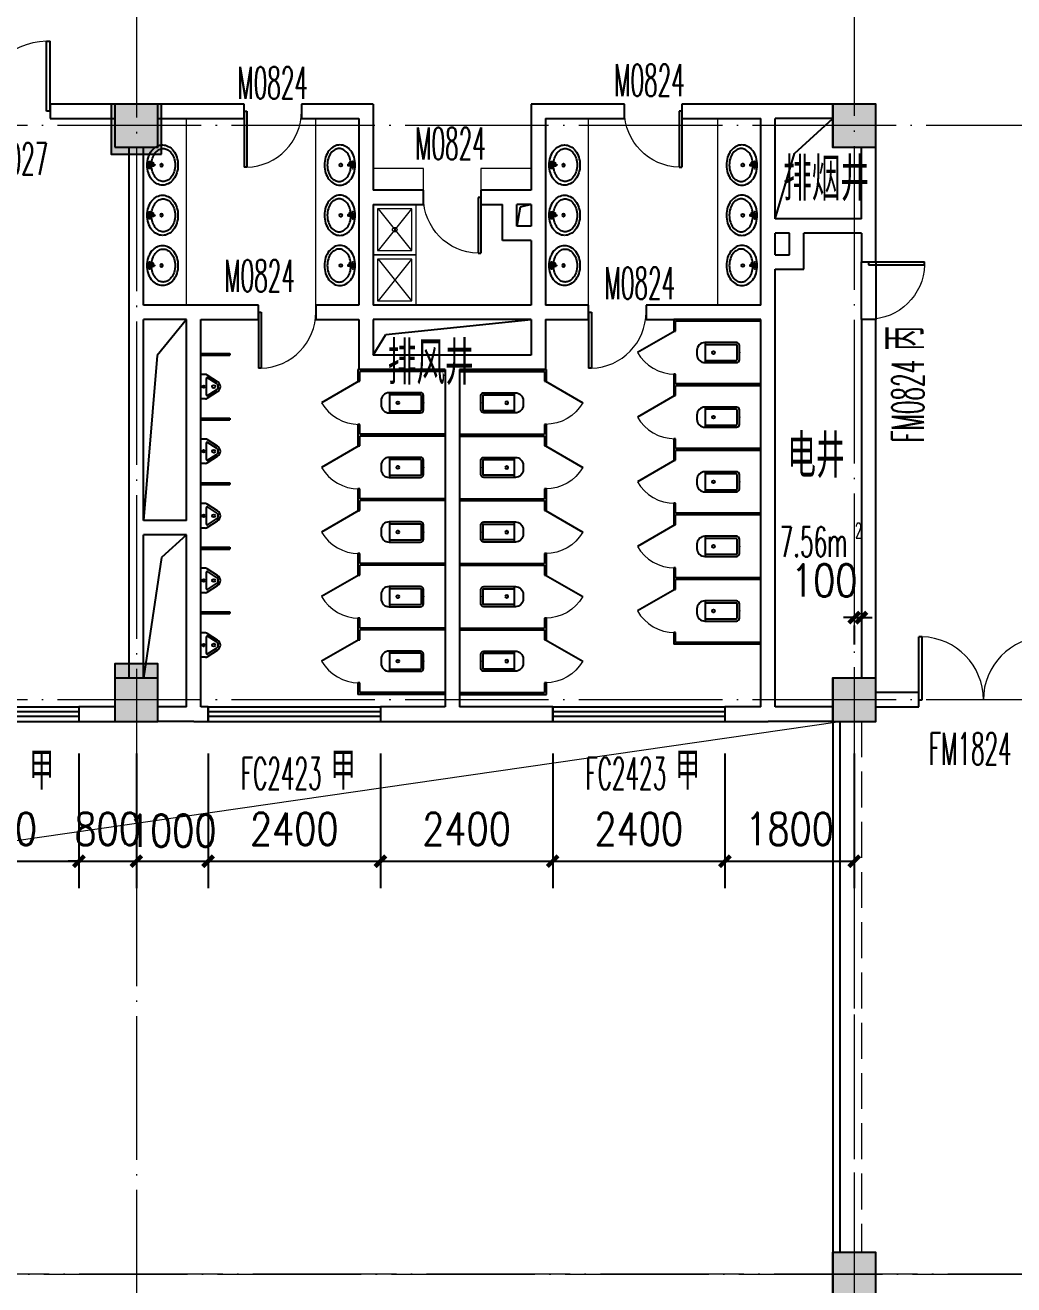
# Model space of a CAD drawing. Extents: x 1417642 to 3570900, y 124798 to 1191112.
# Drawn here: x 1563462 to 1577234, y 335067 to 352615 of the extents above; entities that cross this region are included whole.
import ezdxf

# ---------------------------------------------------------------- set-up
doc = ezdxf.new("R2010")
doc.units = 0
doc.header["$LTSCALE"] = 1000
doc.header["$MEASUREMENT"] = 0
doc.linetypes.add('DASH', pattern=[0.35, 0.25, -0.1])
doc.linetypes.add('DOTE', pattern=[2.42, 2, -0.2, 0.02, -0.2])
doc.layers.get('0').update_dxf_attribs({"linetype": 'CONTINUOUS'})
doc.layers.get('Defpoints').update_dxf_attribs({"linetype": 'CONTINUOUS'})
for name, color, linetype in [('colu', 2, 'CONTINUOUS'), ('COLUMN', 9, 'CONTINUOUS'), ('DOTE', 1, 'DOTE'), ('LATRINE', 6, 'CONTINUOUS'), ('LVTRY', 6, 'CONTINUOUS'), ('PUB_DIM', 3, 'CONTINUOUS'), ('PUB_HATCH', 8, 'CONTINUOUS'), ('PUB_TEXT', 40, 'CONTINUOUS'), ('SPACE', 7, 'CONTINUOUS'), ('STAIR', 2, 'CONTINUOUS'), ('tiaozheng', 20, 'CONTINUOUS'), ('WALL', 4, 'CONTINUOUS'), ('WINDOW', 2, 'CONTINUOUS'), ('WINDOW_TEXT', 7, 'CONTINUOUS'), ('柱填充', 8, 'CONTINUOUS')]:
    doc.layers.add(name, color=color, linetype=linetype)
doc.styles.add('_TCH_SPACE', font='ROMANS', dxfattribs={"width": 0.7, "height": 5, "bigfont": 'Z'})
doc.styles.add('_TCH_WINDOW', font='ROMANS.shx', dxfattribs={"width": 0.7, "height": 400, "bigfont": 'Z.shx'})
doc.styles.add('DIM_FONT', font='SIMPLEX.shx', dxfattribs={"width": 0.8})
doc.styles.add('Z', font='ROMANS', dxfattribs={"width": 0.7, "bigfont": 'Z'})
doc.dimstyles.new('DIMN150', dxfattribs={"dimscale": 1.5, "dimtxt": 300, "dimasz": 100, "dimexe": 250, "dimexo": 300, "dimgap": 150, "dimtad": 1, "dimdec": 0, "dimzin": 0, "dimdsep": 46, "dimtxsty": 'DIM_FONT', "dimblk": 'ARCHTICK', "dimcen": 0.09, "dimdle": 1.5, "dimclrt": 7, "dimazin": 2, "dimtfac": 1, "dimtdec": 0, "dimtix": 1, "dimtmove": 2, "dimatfit": 3, "dimldrblk": 'ARCHTICK', "dimfxl": 1, "dimtolj": 1, "dimtzin": 0, "dimarcsym": 0})

# ---------------------------------------------------------------- blocks, each defined once
blk = doc.blocks.new('i89')
at = {"layer": '柱填充'}
h = blk.add_hatch(color=256, dxfattribs=at)
h.paths.add_polyline_path([(1555333, 501498), (1555333, 502098), (1554733, 502098), (1554733, 501498)])
h.paths.add_polyline_path([(1525733, 501498), (1525733, 502098), (1525133, 502098), (1525133, 501498)])
h.paths.add_polyline_path([(1517733, 501498), (1517733, 502098), (1517133, 502098), (1517133, 501498)])
h.paths.add_polyline_path([(1509733, 501498), (1509733, 502098), (1509133, 502098), (1509133, 501498)])
h.paths.add_polyline_path([(1501733, 501498), (1501733, 502098), (1501133, 502098), (1501133, 501498)])
h.paths.add_polyline_path([(1498133, 501498), (1498133, 502098), (1497533, 502098), (1497533, 501498)])
h.paths.add_polyline_path([(1498133, 529448), (1498133, 530148), (1497433, 530148), (1497433, 529448)])
h.paths.add_polyline_path([(1498133, 537448), (1498133, 538148), (1497433, 538148), (1497433, 537448)])
h.paths.add_polyline_path([(1541783, 545398), (1541783, 546098), (1541083, 546098), (1541083, 545398)])
h.paths.add_polyline_path([(1565333, 559098), (1565333, 559698), (1564733, 559698), (1564733, 559098)])
h.paths.add_polyline_path([(1565383, 549098), (1565383, 549798), (1564683, 549798), (1564683, 549098)])
h.paths.add_polyline_path([(1565333, 545498), (1565333, 546098), (1564733, 546098), (1564733, 545498)])
h.paths.add_polyline_path([(1565383, 538098), (1564683, 538098), (1564683, 537498), (1565383, 537498)])
h.paths.add_polyline_path([(1565333, 529498), (1565333, 530098), (1564733, 530098), (1564733, 529498)])
h.paths.add_polyline_path([(1565333, 519498), (1565333, 520098), (1564733, 520098), (1564733, 519498)])
h.paths.add_polyline_path([(1565333, 511498), (1565333, 512098), (1564733, 512098), (1564733, 511498)])
h.paths.add_polyline_path([(1565333, 501498), (1565333, 502098), (1564733, 502098), (1564733, 501498)])
h.paths.add_polyline_path([(1555333, 559098), (1555333, 559698), (1554733, 559698), (1554733, 559098)])
h.paths.add_polyline_path([(1555333, 549098), (1555333, 549698), (1554733, 549698), (1554733, 549098)])
h.paths.add_polyline_path([(1555333, 545498), (1555333, 546098), (1554733, 546098), (1554733, 545498)])
h.paths.add_polyline_path([(1555333, 537498), (1555333, 538098), (1554733, 538098), (1554733, 537498)])
h.paths.add_polyline_path([(1555433, 529448), (1555433, 530148), (1554733, 530148), (1554733, 529448)])
h.paths.add_polyline_path([(1555433, 519448), (1555433, 520148), (1554733, 520148), (1554733, 519448)])
h.paths.add_polyline_path([(1555433, 511498), (1555433, 512198), (1554733, 512198), (1554733, 511498)])
h.paths.add_polyline_path([(1551733, 557298), (1551733, 557898), (1551133, 557898), (1551133, 557298)])
h.paths.add_polyline_path([(1551783, 549098), (1551783, 549798), (1551083, 549798), (1551083, 549098)])
h.paths.add_polyline_path([(1551733, 545498), (1551733, 546098), (1551133, 546098), (1551133, 545498)])
h.paths.add_polyline_path([(1551733, 537498), (1551733, 538098), (1551133, 538098), (1551133, 537498)])
h.paths.add_polyline_path([(1551733, 529498), (1551733, 530098), (1551133, 530098), (1551133, 529498)])
h.paths.add_polyline_path([(1551733, 519498), (1551733, 520098), (1551133, 520098), (1551133, 519498)])
h.paths.add_polyline_path([(1551783, 511498), (1551783, 512198), (1551083, 512198), (1551083, 511498)])
h.paths.add_polyline_path([(1551733, 501498), (1551733, 502098), (1551133, 502098), (1551133, 501498)])
h.paths.add_polyline_path([(1541733, 559098), (1541733, 559698), (1541133, 559698), (1541133, 559098)])
h.paths.add_polyline_path([(1541733, 557298), (1541733, 557898), (1541133, 557898), (1541133, 557298)])
h.paths.add_polyline_path([(1541783, 549098), (1541783, 549798), (1541083, 549798), (1541083, 549098)])
h.paths.add_polyline_path([(1541733, 537498), (1541733, 538298), (1541133, 538298), (1541133, 537498)])
h.paths.add_polyline_path([(1541733, 519298), (1541733, 520098), (1541133, 520098), (1541133, 519298)])
h.paths.add_polyline_path([(1541833, 511498), (1541833, 512298), (1541033, 512298), (1541033, 511498)])
h.paths.add_polyline_path([(1541733, 501498), (1541733, 502098), (1541133, 502098), (1541133, 501498)])
h.paths.add_polyline_path([(1533733, 559098), (1533733, 559698), (1533133, 559698), (1533133, 559098)])
h.paths.add_polyline_path([(1533783, 549098), (1533783, 549798), (1533083, 549798), (1533083, 549098)])
h.paths.add_polyline_path([(1533733, 545498), (1533733, 546098), (1533133, 546098), (1533133, 545498)])
h.paths.add_polyline_path([(1533733, 537498), (1533733, 538298), (1533133, 538298), (1533133, 537498)])
h.paths.add_polyline_path([(1533733, 519298), (1533733, 520098), (1533133, 520098), (1533133, 519298)])
h.paths.add_polyline_path([(1533833, 511498), (1533833, 512298), (1533033, 512298), (1533033, 511498)])
h.paths.add_polyline_path([(1533733, 501498), (1533733, 502098), (1533133, 502098), (1533133, 501498)])
h.paths.add_polyline_path([(1525733, 559098), (1525733, 559698), (1525133, 559698), (1525133, 559098)])
h.paths.add_polyline_path([(1525783, 549098), (1525783, 549798), (1525083, 549798), (1525083, 549098)])
h.paths.add_polyline_path([(1525733, 545498), (1525733, 546098), (1525133, 546098), (1525133, 545498)])
h.paths.add_polyline_path([(1525733, 537498), (1525733, 538298), (1525133, 538298), (1525133, 537498)])
h.paths.add_polyline_path([(1525733, 519298), (1525733, 520098), (1525133, 520098), (1525133, 519298)])
h.paths.add_polyline_path([(1525833, 511498), (1525833, 512298), (1525033, 512298), (1525033, 511498)])
h.paths.add_polyline_path([(1517733, 559098), (1517733, 559698), (1517133, 559698), (1517133, 559098)])
h.paths.add_polyline_path([(1517783, 549098), (1517783, 549798), (1517083, 549798), (1517083, 549098)])
h.paths.add_polyline_path([(1517733, 545498), (1517733, 546098), (1517133, 546098), (1517133, 545498)])
h.paths.add_polyline_path([(1517733, 537498), (1517733, 538298), (1517133, 538298), (1517133, 537498)])
h.paths.add_polyline_path([(1517733, 519298), (1517733, 520098), (1517133, 520098), (1517133, 519298)])
h.paths.add_polyline_path([(1517833, 511498), (1517833, 512298), (1517033, 512298), (1517033, 511498)])
h.paths.add_polyline_path([(1509733, 559098), (1509733, 559698), (1509133, 559698), (1509133, 559098)])
h.paths.add_polyline_path([(1509783, 549098), (1509783, 549798), (1509083, 549798), (1509083, 549098)])
h.paths.add_polyline_path([(1509733, 545498), (1509733, 546098), (1509133, 546098), (1509133, 545498)])
h.paths.add_polyline_path([(1509733, 537498), (1509733, 538298), (1509133, 538298), (1509133, 537498)])
h.paths.add_polyline_path([(1509733, 519298), (1509733, 520098), (1509133, 520098), (1509133, 519298)])
h.paths.add_polyline_path([(1509833, 511498), (1509833, 512298), (1509033, 512298), (1509033, 511498)])
h.paths.add_polyline_path([(1509733, 480798), (1509733, 481398), (1509133, 481398), (1509133, 480798)])
h.paths.add_polyline_path([(1501733, 559098), (1501733, 559698), (1501133, 559698), (1501133, 559098)])
h.paths.add_polyline_path([(1501733, 549098), (1501733, 549698), (1501133, 549698), (1501133, 549098)])
h.paths.add_polyline_path([(1501733, 545498), (1501733, 546098), (1501133, 546098), (1501133, 545498)])
h.paths.add_polyline_path([(1501733, 537498), (1501733, 538098), (1501133, 538098), (1501133, 537498)])
h.paths.add_polyline_path([(1501733, 529498), (1501733, 530098), (1501133, 530098), (1501133, 529498)])
h.paths.add_polyline_path([(1501733, 519498), (1501733, 520098), (1501133, 520098), (1501133, 519498)])
h.paths.add_polyline_path([(1501833, 511498), (1501833, 512198), (1501133, 512198), (1501133, 511498)])
h.paths.add_polyline_path([(1501733, 480798), (1501733, 481398), (1501133, 481398), (1501133, 480798)])
h.paths.add_polyline_path([(1498133, 559098), (1498133, 559698), (1497533, 559698), (1497533, 559098)])
h.paths.add_polyline_path([(1498183, 549098), (1498183, 549798), (1497483, 549798), (1497483, 549098)])
h.paths.add_polyline_path([(1498133, 545498), (1498133, 546098), (1497533, 546098), (1497533, 545498)])
h.paths.add_polyline_path([(1498133, 519448), (1498133, 520148), (1497433, 520148), (1497433, 519448)])
h.paths.add_polyline_path([(1498133, 511448), (1498133, 512148), (1497433, 512148), (1497433, 511448)])
h.paths.add_polyline_path([(1498133, 480798), (1498133, 481398), (1497533, 481398), (1497533, 480798)])
h.paths.add_polyline_path([(1488133, 559098), (1488133, 559698), (1487533, 559698), (1487533, 559098)])
h.paths.add_polyline_path([(1488233, 549098), (1488233, 549798), (1487533, 549798), (1487533, 549098)])
h.paths.add_polyline_path([(1488133, 545498), (1488133, 546098), (1487533, 546098), (1487533, 545498)])
h.paths.add_polyline_path([(1488133, 537498), (1488133, 538098), (1487533, 538098), (1487533, 537498)])
h.paths.add_polyline_path([(1488133, 529498), (1488133, 530098), (1487533, 530098), (1487533, 529498)])
h.paths.add_polyline_path([(1488133, 519498), (1488133, 520098), (1487533, 520098), (1487533, 519498)])
h.paths.add_polyline_path([(1488133, 511498), (1488133, 512098), (1487533, 512098), (1487533, 511498)])
h.paths.add_polyline_path([(1488133, 501498), (1488133, 502098), (1487533, 502098), (1487533, 501498)])
h.paths.add_polyline_path([(1488133, 480798), (1488133, 481398), (1487533, 481398), (1487533, 480798)])
h.paths.add_polyline_path([(1498133, 484398), (1498133, 485198), (1497433, 485198), (1497433, 484398)])
h.paths.add_polyline_path([(1498134, 496298), (1498134, 497098), (1497433, 497098), (1497433, 496298)])
h.paths.add_polyline_path([(1487533, 497098), (1487533, 496298), (1488233, 496298), (1488233, 497098)])
h.paths.add_polyline_path([(1487533, 485198), (1487533, 484398), (1488233, 484398), (1488233, 485198)])
h.paths.add_polyline_path([(1509733, 496298), (1509733, 497098), (1509033, 497098), (1509033, 496298)])
h.paths.add_polyline_path([(1509733, 484398), (1509733, 485198), (1509033, 485198), (1509033, 484398)])
at = {"layer": 'colu'}
for points in [[(1541783, 545398), (1541783, 546098), (1541083, 546098), (1541083, 545398)], [(1551733, 545498), (1551733, 546098), (1551133, 546098), (1551133, 545498)], [(1541733, 537498), (1541733, 538298), (1541133, 538298), (1541133, 537498)], [(1551733, 537498), (1551733, 538098), (1551133, 538098), (1551133, 537498)], [(1551733, 529498), (1551733, 530098), (1551133, 530098), (1551133, 529498)]]:
    blk.add_lwpolyline(points, close=True, dxfattribs=at)
blk = doc.blocks.new('_ArchTick')
at = {"color": 0, "linetype": 'ByBlock', "const_width": 0.4}
blk.add_lwpolyline([(-0.5, -0.5), (0.5, 0.5)], dxfattribs=at)
blk = doc.blocks.new('*D936')
at = {"layer": 'Defpoints', "color": 0}
for p in [(1575010, 344701), (1575110, 344701), (1575110, 344362)]:
    blk.add_point(p, dxfattribs=at)
at = {"layer": 'PUB_DIM', "color": 0, "lineweight": -2}
for p, q in [((1575010, 344362), (1574860, 344362)), ((1575010, 344362), (1575110, 344362)), ((1575110, 344362), (1575260, 344362)), ((1575010, 344251), (1575010, 343987)), ((1575110, 344251), (1575110, 343987))]:
    blk.add_line(p, q, dxfattribs=at)
at = {"layer": 'PUB_DIM', "color": 0, "lineweight": -2, "xscale": 150, "yscale": 150, "zscale": 150}
blk.add_blockref('_ArchTick', (1575010, 344362), dxfattribs=at)
at = {"layer": 'PUB_DIM', "color": 0, "lineweight": -2, "xscale": 150, "yscale": 150, "zscale": 150, "rotation": 180}
blk.add_blockref('_ArchTick', (1575110, 344362), dxfattribs=at)
at = {"layer": 'PUB_DIM', "color": 7, "insert": (1574593, 344880), "char_height": 450, "attachment_point": 5, "style": 'DIM_FONT'}
blk.add_mtext('\\A1;100', dxfattribs=at)
blk = doc.blocks.new('*D1542')
at = {"layer": 'Defpoints', "color": 0}
for p in [(1561810, 342917), (1564210, 342917), (1564210, 340968)]:
    blk.add_point(p, dxfattribs=at)
at = {"layer": 'PUB_DIM', "color": 0, "lineweight": -2}
for p, q in [((1561810, 342467), (1561810, 340593)), ((1564210, 342467), (1564210, 340593)), ((1561808, 340968), (1564213, 340968))]:
    blk.add_line(p, q, dxfattribs=at)
at = {"layer": 'PUB_DIM', "color": 0, "lineweight": -2, "xscale": 150, "yscale": 150, "zscale": 150, "rotation": 180}
blk.add_blockref('_ArchTick', (1561810, 340968), dxfattribs=at)
at = {"layer": 'PUB_DIM', "color": 0, "lineweight": -2, "xscale": 150, "yscale": 150, "zscale": 150}
blk.add_blockref('_ArchTick', (1564210, 340968), dxfattribs=at)
at = {"layer": 'PUB_DIM', "color": 7, "insert": (1563010, 341418), "char_height": 450, "attachment_point": 5, "style": 'DIM_FONT'}
blk.add_mtext('\\A1;2400', dxfattribs=at)
blk = doc.blocks.new('*D1543')
at = {"layer": 'Defpoints', "color": 0}
for p in [(1564210, 342917), (1565010, 342917), (1565010, 340968)]:
    blk.add_point(p, dxfattribs=at)
at = {"layer": 'PUB_DIM', "color": 0, "lineweight": -2}
for p, q in [((1564210, 342467), (1564210, 340593)), ((1565010, 342467), (1565010, 340593)), ((1564210, 340968), (1564060, 340968)), ((1564210, 340968), (1565010, 340968)), ((1565010, 340968), (1565160, 340968))]:
    blk.add_line(p, q, dxfattribs=at)
at = {"layer": 'PUB_DIM', "color": 0, "lineweight": -2, "xscale": 150, "yscale": 150, "zscale": 150}
blk.add_blockref('_ArchTick', (1564210, 340968), dxfattribs=at)
at = {"layer": 'PUB_DIM', "color": 0, "lineweight": -2, "xscale": 150, "yscale": 150, "zscale": 150, "rotation": 180}
blk.add_blockref('_ArchTick', (1565010, 340968), dxfattribs=at)
at = {"layer": 'PUB_DIM', "color": 7, "insert": (1564610, 341418), "char_height": 450, "attachment_point": 5, "style": 'DIM_FONT'}
blk.add_mtext('\\A1;800', dxfattribs=at)
blk = doc.blocks.new('*D1544')
at = {"layer": 'Defpoints', "color": 0}
for p in [(1565010, 342917), (1566010, 342917), (1566010, 340968)]:
    blk.add_point(p, dxfattribs=at)
at = {"layer": 'PUB_DIM', "color": 0, "lineweight": -2}
for p, q in [((1565010, 342467), (1565010, 340593)), ((1566010, 342467), (1566010, 340593)), ((1565008, 340968), (1566013, 340968))]:
    blk.add_line(p, q, dxfattribs=at)
at = {"layer": 'PUB_DIM', "color": 0, "lineweight": -2, "xscale": 150, "yscale": 150, "zscale": 150, "rotation": 180}
blk.add_blockref('_ArchTick', (1565010, 340968), dxfattribs=at)
at = {"layer": 'PUB_DIM', "color": 0, "lineweight": -2, "xscale": 150, "yscale": 150, "zscale": 150}
blk.add_blockref('_ArchTick', (1566010, 340968), dxfattribs=at)
at = {"layer": 'PUB_DIM', "color": 7, "insert": (1565510, 341394), "char_height": 450, "attachment_point": 5, "style": 'DIM_FONT'}
blk.add_mtext('\\A1;1000', dxfattribs=at)
blk = doc.blocks.new('*D1545')
at = {"layer": 'Defpoints', "color": 0}
for p in [(1566010, 342917), (1568410, 342917), (1568410, 340968)]:
    blk.add_point(p, dxfattribs=at)
at = {"layer": 'PUB_DIM', "color": 0, "lineweight": -2}
for p, q in [((1566010, 342467), (1566010, 340593)), ((1568410, 342467), (1568410, 340593)), ((1566008, 340968), (1568413, 340968))]:
    blk.add_line(p, q, dxfattribs=at)
at = {"layer": 'PUB_DIM', "color": 0, "lineweight": -2, "xscale": 150, "yscale": 150, "zscale": 150, "rotation": 180}
blk.add_blockref('_ArchTick', (1566010, 340968), dxfattribs=at)
at = {"layer": 'PUB_DIM', "color": 0, "lineweight": -2, "xscale": 150, "yscale": 150, "zscale": 150}
blk.add_blockref('_ArchTick', (1568410, 340968), dxfattribs=at)
at = {"layer": 'PUB_DIM', "color": 7, "insert": (1567210, 341418), "char_height": 450, "attachment_point": 5, "style": 'DIM_FONT'}
blk.add_mtext('\\A1;2400', dxfattribs=at)
blk = doc.blocks.new('*D1546')
at = {"layer": 'Defpoints', "color": 0}
for p in [(1568410, 342917), (1570810, 342917), (1570810, 340968)]:
    blk.add_point(p, dxfattribs=at)
at = {"layer": 'PUB_DIM', "color": 0, "lineweight": -2}
for p, q in [((1568410, 342467), (1568410, 340593)), ((1570810, 342467), (1570810, 340593)), ((1568408, 340968), (1570813, 340968))]:
    blk.add_line(p, q, dxfattribs=at)
at = {"layer": 'PUB_DIM', "color": 0, "lineweight": -2, "xscale": 150, "yscale": 150, "zscale": 150, "rotation": 180}
blk.add_blockref('_ArchTick', (1568410, 340968), dxfattribs=at)
at = {"layer": 'PUB_DIM', "color": 0, "lineweight": -2, "xscale": 150, "yscale": 150, "zscale": 150}
blk.add_blockref('_ArchTick', (1570810, 340968), dxfattribs=at)
at = {"layer": 'PUB_DIM', "color": 7, "insert": (1569610, 341418), "char_height": 450, "attachment_point": 5, "style": 'DIM_FONT'}
blk.add_mtext('\\A1;2400', dxfattribs=at)
blk = doc.blocks.new('*D1547')
at = {"layer": 'Defpoints', "color": 0}
for p in [(1570810, 342917), (1573210, 342917), (1573210, 340968)]:
    blk.add_point(p, dxfattribs=at)
at = {"layer": 'PUB_DIM', "color": 0, "lineweight": -2}
for p, q in [((1570810, 342467), (1570810, 340593)), ((1573210, 342467), (1573210, 340593)), ((1570808, 340968), (1573213, 340968))]:
    blk.add_line(p, q, dxfattribs=at)
at = {"layer": 'PUB_DIM', "color": 0, "lineweight": -2, "xscale": 150, "yscale": 150, "zscale": 150, "rotation": 180}
blk.add_blockref('_ArchTick', (1570810, 340968), dxfattribs=at)
at = {"layer": 'PUB_DIM', "color": 0, "lineweight": -2, "xscale": 150, "yscale": 150, "zscale": 150}
blk.add_blockref('_ArchTick', (1573210, 340968), dxfattribs=at)
at = {"layer": 'PUB_DIM', "color": 7, "insert": (1572010, 341418), "char_height": 450, "attachment_point": 5, "style": 'DIM_FONT'}
blk.add_mtext('\\A1;2400', dxfattribs=at)
blk = doc.blocks.new('*D1548')
at = {"layer": 'Defpoints', "color": 0}
for p in [(1573210, 342917), (1575010, 342917), (1575010, 340968)]:
    blk.add_point(p, dxfattribs=at)
at = {"layer": 'PUB_DIM', "color": 0, "lineweight": -2}
for p, q in [((1573210, 342467), (1573210, 340593)), ((1575010, 342467), (1575010, 340593)), ((1573208, 340968), (1575013, 340968))]:
    blk.add_line(p, q, dxfattribs=at)
at = {"layer": 'PUB_DIM', "color": 0, "lineweight": -2, "xscale": 150, "yscale": 150, "zscale": 150, "rotation": 180}
blk.add_blockref('_ArchTick', (1573210, 340968), dxfattribs=at)
at = {"layer": 'PUB_DIM', "color": 0, "lineweight": -2, "xscale": 150, "yscale": 150, "zscale": 150}
blk.add_blockref('_ArchTick', (1575010, 340968), dxfattribs=at)
at = {"layer": 'PUB_DIM', "color": 7, "insert": (1574110, 341418), "char_height": 450, "attachment_point": 5, "style": 'DIM_FONT'}
blk.add_mtext('\\A1;1800', dxfattribs=at)
blk = doc.blocks.new('_FZH')
blk.add_lwpolyline([(-0.5, -0.5), (0.5, -0.5), (0.5, 0.5), (-0.5, 0.5)], close=True)
at = {"layer": 'PUB_HATCH'}
blk.add_solid([(-0.5, -0.5), (0.5, -0.5), (-0.5, 0.5), (0.5, 0.5)], dxfattribs=at)
blk = doc.blocks.new('$TCHSYS$WIN2D')
for p, q in [((-0.5, 0.5), (0.5, 0.5)), ((-0.5, 0.5), (-0.5, -0.5)), ((0.5, 0.5), (0.5, -0.5)), ((0.5, 0.1667), (-0.5, 0.1667)), ((0.5, -0.1667), (-0.5, -0.1667)), ((-0.5, -0.5), (0.5, -0.5))]:
    blk.add_line(p, q)
blk = doc.blocks.new('$DorLib2D$00000001')
for p, q in [((0.45, 0.975), (0.5, 0.975)), ((0.45, 0), (0.45, 0.975)), ((0.5, 0), (0.5, 0.975)), ((0.5, 0), (0.45, 0))]:
    blk.add_line(p, q)
at = {"lineweight": 13}
blk.add_arc((0.475, 0), 0.975, 91.4693, 180, dxfattribs=at)
blk = doc.blocks.new('$DorLib2D$00000002')
for p, q in [((-0.5, 0), (-0.5, 0.4875)), ((-0.475, 0.4875), (-0.5, 0.4875)), ((-0.475, 0), (-0.475, 0.4875)), ((0.475, 0), (0.475, 0.4875)), ((0.475, 0.4875), (0.5, 0.4875)), ((0.5, 0), (0.5, 0.4875)), ((-0.5, 0), (-0.475, 0)), ((0.5, 0), (0.475, 0))]:
    blk.add_line(p, q)
at = {"lineweight": 13}
for centre, start, end in [((-0.4875, 0), 0, 88.53072), ((0.4875, 0), 91.46928, 180)]:
    blk.add_arc(centre, 0.4875, start, end, dxfattribs=at)
blk = doc.blocks.new('$lvtry$00000193')
for p, q in [((-17, -43, 0), (-17, -33, 0)), ((17, -43, 0), (17, -33, 0))]:
    blk.add_line(p, q)
at = {"elevation": 0}
blk.add_lwpolyline([(280, -215, 0.12431), (260, -136, 0.105707), (198, -63, 0.086941), (110, -17, 0.077137), (0, 0, 0.077137), (-110, -17, 0.086941), (-198, -63, 0.105707), (-260, -136, 0.12431), (-280, -215, 0.12431), (-260, -294, 0.105707), (-198, -367, 0.086941), (-110, -413, 0.077137), (0, -430, 0.077137), (110, -413, 0.086941), (198, -367, 0.105707), (260, -294, 0.12431)], format="xyb", close=True, dxfattribs=at)
blk.add_lwpolyline([(-25, -61, 0.056876), (-95, -75, 0.086941), (-168, -113, 0.105707), (-216, -170, 0.12431), (-230, -225, 0.12431), (-216, -280, 0.105707), (-168, -337, 0.086941), (-95, -375, 0.077137), (0, -390, 0.077137), (95, -375, 0.086941), (168, -337, 0.105707), (216, -280, 0.12431), (230, -225, 0.12431), (216, -170, 0.105707), (168, -113, 0.086941), (95, -75, 0.06676), (13, -60, 0.06676)], format="xyb", dxfattribs=at)
for centre, radius in [((0, -43, 0), 16.7), ((0, -200, 0), 20)]:
    blk.add_circle(centre, radius)
for centre, radius, start, end in [((-40, -34, 0), 10.1, 106.6096, 258.1648), ((-64, 234, 0), 259, 274.7069, 282.3732), ((-75, -213, 0), 173, 71.36, 79.1873), ((-29, -80, 0), 6.77, 155.344, 308.3224), ((-171, 19, 0), 166, 324.8411, 338.1337), ((-171, 19, 0), 170, 324.8411, 331.3523), ((-29, -80, 0), 3.37, 155.344, 308.3224), ((100, -194, 0), 170, 132.3141, 138.8253), ((100, -194, 0), 166, 125.5327, 138.8253), ((-12, -58, 0), 10.6, 201.8924, 261.774), ((0, -33, 0), 16.7, 0, 180), ((-381, -115, 0), 372, 2.3982, 6.7627), ((0, -96, 0), 9.9, 201.7837, 338.2163), ((64, 234, 0), 259, 257.6268, 265.2931), ((381, -115, 0), 372, 170.1008, 177.6018), ((75, -213, 0), 173, 100.8127, 110.4191), ((40, -34, 0), 10.1, 281.8352, 73.3904)]:
    blk.add_arc(centre, radius, start, end)
blk.add_point((0, -33, 0))
blk = doc.blocks.new('$lvtry$00000200')
for p, q in [((-140, -40, 0), (-140, -480, 0)), ((-110, -40, 0), (-110, -470, 0)), ((100, 0, 0), (-100, 0, 0)), ((100, -30, 0), (-100, -30, 0)), ((110, -470, 0), (110, -40, 0)), ((140, -480, 0), (140, -40, 0)), ((140, -470, 0), (-140, -470, 0)), ((-30, -590, 0), (30, -590, 0))]:
    blk.add_line(p, q)
blk.add_circle((0, -359, 0), 20)
for centre, radius, start, end in [((-100, -40, 0), 40, 90, 180), ((-100, -40, 0), 10, 90, 180), ((100, -40, 0), 40, 0, 90), ((100, -40, 0), 10, 0, 90), ((-30, -480, 0), 110, 180, 270), ((30, -480, 0), 110, 270, 0)]:
    blk.add_arc(centre, radius, start, end)
blk.add_point((0, 0))
blk = doc.blocks.new('$TCHSYS$APDOOR2D')
blk.add_line((0.5, 0), (0, 0.866))
at = {"lineweight": 13}
blk.add_arc((0.5, 0), 1, 120, 180, dxfattribs=at)
blk = doc.blocks.new('$lvtry$00000219')
for p, q in [((-170, 0, 0), (170, 0, 0)), ((-170, -61, 0), (-170, 0, 0)), ((170, -61, 0), (170, 0, 0)), ((-162, -88, 0), (-69, -231, 0)), ((-124, -91, 0), (-43, -216, 0)), ((-116, -76, 0), (116, -76, 0)), ((43, -216, 0), (124, -91, 0)), ((69, -231, 0), (162, -88, 0))]:
    blk.add_line(p, q)
for centre, radius in [((0, -177, 0), 20), ((0, -38, 0), 17.7)]:
    blk.add_circle(centre, radius)
for centre, radius, start, end in [((-120, -61, 0), 50, 180, 213.0863), ((-116, -86, 0), 10, 90, 213.0863), ((116, -86, 0), 10, 326.9137, 90), ((120, -61, 0), 50, 326.9137, 0), ((0, -191, 0), 80, 210, 330), ((0, -191, 0), 50, 210, 330)]:
    blk.add_arc(centre, radius, start, end)
blk.add_point((0, -38, 0))

msp = doc.modelspace()

# ---------------------------------------------------------------- linework, layer by layer
at = {"layer": 'DOTE', "lineweight": 0}
for points in [[(1575010.3, 370290.5), (1575010.3, 259645.1)], [(1565010.3, 370268.3), (1565010.3, 259645.1)], [(1597373.8, 351217), (1432083.9, 351217)], [(1597373.8, 343217), (1432083.9, 343217)], [(1597373.8, 343217), (1432083.9, 343217)], [(1597673.8, 335217), (1501610.3, 335217)], [(1527422.9, 335217), (1596825.4, 335217)]]:
    msp.add_lwpolyline(points, dxfattribs=at)
at = {"layer": 'LATRINE'}
for p, q in [((1573710.3, 348517), (1572497.8, 348517)), ((1572497.8, 348517), (1572497.8, 348354.5)), ((1573710.3, 348492), (1573710.3, 348517)), ((1572497.8, 348354.5), (1572522.8, 348354.5)), ((1573710.3, 348492), (1572522.8, 348492)), ((1572522.8, 348354.5), (1572522.8, 348492)), ((1565910.3, 348042), (1566310.3, 348042)), ((1565910.3, 348042), (1565910.3, 348017)), ((1565910.3, 348017), (1566310.3, 348017)), ((1566310.3, 348042), (1566310.3, 348017)), ((1568097.8, 347817), (1568097.8, 347654.5)), ((1569310.3, 347817), (1568097.8, 347817)), ((1569310.3, 347792), (1569310.3, 347817)), ((1569510.3, 347817), (1570722.8, 347817)), ((1569510.3, 347817), (1569510.3, 347792)), ((1570722.8, 347654.5), (1570722.8, 347817)), ((1568097.8, 347654.5), (1568122.8, 347654.5)), ((1568122.8, 347654.5), (1568122.8, 347792)), ((1569310.3, 347792), (1568122.8, 347792)), ((1569510.3, 347792), (1570697.8, 347792)), ((1570697.8, 347792), (1570697.8, 347654.5)), ((1570697.8, 347654.5), (1570722.8, 347654.5)), ((1572522.8, 347754.5), (1572497.8, 347754.5)), ((1572497.8, 347754.5), (1572497.8, 347604.5)), ((1572522.8, 347617), (1572522.8, 347754.5)), ((1572497.8, 347604.5), (1572497.8, 347454.5)), ((1573710.3, 347617), (1572522.8, 347617)), ((1573710.3, 347592), (1572522.8, 347592)), ((1572522.8, 347454.5), (1572522.8, 347592)), ((1573710.3, 347592), (1573710.3, 347617)), ((1572497.8, 347454.5), (1572522.8, 347454.5)), ((1565910.3, 347142), (1566310.3, 347142)), ((1565910.3, 347142), (1565910.3, 347117)), ((1565910.3, 347117), (1566310.3, 347117)), ((1566310.3, 347142), (1566310.3, 347117)), ((1568122.8, 347054.5), (1568097.8, 347054.5)), ((1568097.8, 347054.5), (1568097.8, 346904.5)), ((1568122.8, 346917), (1568122.8, 347054.5)), ((1570722.8, 347054.5), (1570697.8, 347054.5)), ((1570697.8, 347054.5), (1570697.8, 346917)), ((1570722.8, 346904.5), (1570722.8, 347054.5)), ((1568097.8, 346904.5), (1568097.8, 346754.5)), ((1569310.3, 346917), (1568122.8, 346917)), ((1569310.3, 346892), (1568122.8, 346892)), ((1568122.8, 346754.5), (1568122.8, 346892)), ((1569310.3, 346892), (1569310.3, 346917)), ((1569510.3, 346917), (1570697.8, 346917)), ((1569510.3, 346917), (1569510.3, 346892)), ((1569510.3, 346892), (1570697.8, 346892)), ((1570697.8, 346892), (1570697.8, 346754.5)), ((1570722.8, 346754.5), (1570722.8, 346904.5)), ((1572522.8, 346854.5), (1572497.8, 346854.5)), ((1572497.8, 346854.5), (1572497.8, 346704.5)), ((1572522.8, 346717), (1572522.8, 346854.5)), ((1568097.8, 346754.5), (1568122.8, 346754.5)), ((1570697.8, 346754.5), (1570722.8, 346754.5)), ((1572497.8, 346704.5), (1572497.8, 346554.5)), ((1573710.3, 346717), (1572522.8, 346717)), ((1573710.3, 346692), (1572522.8, 346692)), ((1572522.8, 346554.5), (1572522.8, 346692)), ((1573710.3, 346692), (1573710.3, 346717)), ((1572497.8, 346554.5), (1572522.8, 346554.5)), ((1565910.3, 346242), (1566310.3, 346242)), ((1565910.3, 346242), (1565910.3, 346217)), ((1566310.3, 346242), (1566310.3, 346217)), ((1565910.3, 346217), (1566310.3, 346217)), ((1568122.8, 346154.5), (1568097.8, 346154.5)), ((1568097.8, 346154.5), (1568097.8, 346004.5)), ((1568122.8, 346017), (1568122.8, 346154.5)), ((1570722.8, 346154.5), (1570697.8, 346154.5)), ((1570697.8, 346154.5), (1570697.8, 346017)), ((1570722.8, 346004.5), (1570722.8, 346154.5)), ((1568097.8, 346004.5), (1568097.8, 345854.5)), ((1569310.3, 346017), (1568122.8, 346017)), ((1569310.3, 345992), (1568122.8, 345992)), ((1568122.8, 345854.5), (1568122.8, 345992)), ((1569310.3, 345992), (1569310.3, 346017)), ((1569510.3, 346017), (1570697.8, 346017)), ((1569510.3, 346017), (1569510.3, 345992)), ((1569510.3, 345992), (1570697.8, 345992)), ((1570697.8, 345992), (1570697.8, 345854.5)), ((1570722.8, 345854.5), (1570722.8, 346004.5)), ((1572522.8, 345954.5), (1572497.8, 345954.5)), ((1572497.8, 345954.5), (1572497.8, 345804.5)), ((1572522.8, 345817), (1572522.8, 345954.5)), ((1568097.8, 345854.5), (1568122.8, 345854.5)), ((1570697.8, 345854.5), (1570722.8, 345854.5)), ((1572497.8, 345804.5), (1572497.8, 345654.5)), ((1573710.3, 345817), (1572522.8, 345817)), ((1573710.3, 345792), (1572522.8, 345792)), ((1572522.8, 345654.5), (1572522.8, 345792)), ((1573710.3, 345792), (1573710.3, 345817)), ((1572497.8, 345654.5), (1572522.8, 345654.5)), ((1565910.3, 345342), (1566310.3, 345342)), ((1565910.3, 345342), (1565910.3, 345317)), ((1565910.3, 345317), (1566310.3, 345317)), ((1566310.3, 345342), (1566310.3, 345317)), ((1568122.8, 345254.5), (1568097.8, 345254.5)), ((1568097.8, 345254.5), (1568097.8, 345104.5)), ((1568122.8, 345117), (1568122.8, 345254.5)), ((1570722.8, 345254.5), (1570697.8, 345254.5)), ((1570697.8, 345254.5), (1570697.8, 345117)), ((1570722.8, 345104.5), (1570722.8, 345254.5)), ((1568097.8, 345104.5), (1568097.8, 344954.5)), ((1569310.3, 345117), (1568122.8, 345117)), ((1569310.3, 345092), (1568122.8, 345092)), ((1568122.8, 344954.5), (1568122.8, 345092)), ((1569310.3, 345092), (1569310.3, 345117)), ((1569510.3, 345117), (1570697.8, 345117)), ((1569510.3, 345117), (1569510.3, 345092)), ((1569510.3, 345092), (1570697.8, 345092)), ((1570697.8, 345092), (1570697.8, 344954.5)), ((1570722.8, 344954.5), (1570722.8, 345104.5)), ((1572522.8, 345054.5), (1572497.8, 345054.5)), ((1572497.8, 345054.5), (1572497.8, 344904.5)), ((1572522.8, 344917), (1572522.8, 345054.5)), ((1568097.8, 344954.5), (1568122.8, 344954.5)), ((1570697.8, 344954.5), (1570722.8, 344954.5)), ((1572497.8, 344904.5), (1572497.8, 344754.5)), ((1573710.3, 344917), (1572522.8, 344917)), ((1573710.3, 344892), (1572522.8, 344892)), ((1572522.8, 344754.5), (1572522.8, 344892)), ((1573710.3, 344892), (1573710.3, 344917)), ((1572497.8, 344754.5), (1572522.8, 344754.5)), ((1565910.3, 344442), (1566310.3, 344442)), ((1565910.3, 344442), (1565910.3, 344417)), ((1565910.3, 344417), (1566310.3, 344417)), ((1566310.3, 344442), (1566310.3, 344417)), ((1568122.8, 344354.5), (1568097.8, 344354.5)), ((1568097.8, 344354.5), (1568097.8, 344204.5)), ((1568122.8, 344217), (1568122.8, 344354.5)), ((1570722.8, 344354.5), (1570697.8, 344354.5)), ((1570697.8, 344354.5), (1570697.8, 344217)), ((1570722.8, 344204.5), (1570722.8, 344354.5)), ((1568097.8, 344204.5), (1568097.8, 344054.5)), ((1569310.3, 344217), (1568122.8, 344217)), ((1569310.3, 344192), (1568122.8, 344192)), ((1568122.8, 344054.5), (1568122.8, 344192)), ((1569310.3, 344192), (1569310.3, 344217)), ((1569510.3, 344217), (1570697.8, 344217)), ((1569510.3, 344217), (1569510.3, 344192)), ((1569510.3, 344192), (1570697.8, 344192)), ((1570697.8, 344192), (1570697.8, 344054.5)), ((1570722.8, 344054.5), (1570722.8, 344204.5)), ((1572522.8, 344154.5), (1572497.8, 344154.5)), ((1572497.8, 344154.5), (1572497.8, 343992)), ((1572522.8, 344017), (1572522.8, 344154.5)), ((1568097.8, 344054.5), (1568122.8, 344054.5)), ((1570697.8, 344054.5), (1570722.8, 344054.5)), ((1573710.3, 343992), (1572497.8, 343992)), ((1573710.3, 344017), (1572522.8, 344017)), ((1573710.3, 343992), (1573710.3, 344017)), ((1568122.8, 343454.5), (1568097.8, 343454.5)), ((1568097.8, 343454.5), (1568097.8, 343292)), ((1568122.8, 343317), (1568122.8, 343454.5)), ((1570722.8, 343454.5), (1570697.8, 343454.5)), ((1570697.8, 343454.5), (1570697.8, 343317)), ((1570722.8, 343292), (1570722.8, 343454.5)), ((1569310.3, 343292), (1568097.8, 343292)), ((1569310.3, 343317), (1568122.8, 343317)), ((1569310.3, 343292), (1569310.3, 343317)), ((1569510.3, 343317), (1570697.8, 343317)), ((1569510.3, 343317), (1569510.3, 343292)), ((1569510.3, 343292), (1570722.8, 343292))]:
    msp.add_line(p, q, dxfattribs=at)
at = {"layer": 'LATRINE', "linetype": 'DASH', "lineweight": 0, "ltscale": 2}
for p, q in [((1575010.3, 342917), (1575010.3, 335517)), ((1575110.3, 342917), (1575110.3, 335517))]:
    msp.add_line(p, q, dxfattribs=at)
at = {"layer": 'LATRINE', "lineweight": 0, "elevation": 0}
for points in [[(1565710.3, 348717), (1565710.3, 351317)], [(1567510.3, 348717), (1567510.3, 351317)], [(1571310.3, 348717), (1571310.3, 351317)], [(1573110.3, 348717), (1573110.3, 351317)]]:
    msp.add_lwpolyline(points, dxfattribs=at)
at = {"layer": 'LVTRY', "lineweight": 0}
for p, q in [((1568841.9, 350057), (1568378.3, 349477)), ((1568378.3, 350057), (1568841.9, 349477)), ((1568841.9, 349357), (1568378.3, 348777)), ((1568378.3, 349357), (1568841.9, 348777))]:
    msp.add_line(p, q, dxfattribs=at)
for points in [[(1569010.3, 350616.7), (1568310.3, 350616.7), (1568310.3, 350317), (1569010.3, 350317)], [(1570510.3, 350616.7), (1569810.3, 350616.7), (1569810.3, 350317), (1570510.3, 350317)], [(1568910, 349417), (1568910, 350117), (1568310.3, 350117), (1568310.3, 349417)], [(1568850, 349477), (1568850, 350057), (1568370.3, 350057), (1568370.3, 349477)], [(1568910, 348717), (1568910, 349417), (1568310.3, 349417), (1568310.3, 348717)], [(1568850, 348777), (1568850, 349357), (1568370.3, 349357), (1568370.3, 348777)]]:
    msp.add_lwpolyline(points, close=True, dxfattribs=at)
msp.add_circle((1568610.1, 349767), 32.1, dxfattribs=at)
at = {"layer": 'STAIR'}
for p, q in [((1575110.3, 348517), (1575110.3, 349317)), ((1575310.3, 349317), (1575310.3, 348517)), ((1574710.3, 342917), (1574710.3, 325517)), ((1574810.3, 342917), (1574810.3, 335517))]:
    msp.add_line(p, q, dxfattribs=at)
at = {"layer": 'STAIR', "lineweight": 0}
msp.add_lwpolyline([(1525310.3, 325517), (1530273, 336477.4), (1574810.3, 342917)], dxfattribs=at)
at = {"layer": 'tiaozheng', "color": 2}
for p, q in [((1574178.2, 350826.1), (1574710.3, 351317)), ((1573910.3, 349917), (1574178.2, 350826.1)), ((1570510.3, 350117), (1570359, 350078.4)), ((1570359, 350078.4), (1570310.3, 349817)), ((1565710.3, 348517), (1565299.5, 348013.7)), ((1568486.5, 348304.5), (1570510.3, 348517)), ((1568310.3, 348017), (1568486.5, 348304.5)), ((1565299.5, 348013.7), (1565110.3, 345717)), ((1565710.3, 345517), (1565362.4, 345199.6)), ((1565362.4, 345199.6), (1565110.3, 343517))]:
    msp.add_line(p, q, dxfattribs=at)
at = {"layer": 'WALL'}
for p, q in [((1564710.3, 351517), (1563810.3, 351517)), ((1563810.3, 351517), (1563810.3, 351317)), ((1566510.3, 351517), (1565310.3, 351517)), ((1566510.3, 351317), (1566510.3, 351517)), ((1568310.3, 351517), (1567310.3, 351517)), ((1567310.3, 351517), (1567310.3, 351317)), ((1568310.3, 351517), (1568310.3, 350317)), ((1570510.3, 351517), (1570510.3, 350317)), ((1571810.3, 351517), (1570510.3, 351517)), ((1571810.3, 351317), (1571810.3, 351517)), ((1573810.3, 351517), (1572610.3, 351517)), ((1572610.3, 351517), (1572610.3, 351317)), ((1574710.3, 351517), (1573810.3, 351517)), ((1563810.3, 351317), (1564710.3, 351317)), ((1565310.3, 351317), (1566510.3, 351317)), ((1567310.3, 351317), (1568110.3, 351317)), ((1568110.3, 351317), (1568110.3, 350217)), ((1570710.3, 351317), (1570710.3, 350217)), ((1570710.3, 351317), (1571810.3, 351317)), ((1572610.3, 351317), (1573710.3, 351317)), ((1573710.3, 349817), (1573710.3, 351317)), ((1574710.3, 351317), (1573910.3, 351317)), ((1573910.3, 349917), (1573910.3, 351317)), ((1564910.3, 348617), (1564910.3, 350917)), ((1565110.3, 348717), (1565110.3, 350917)), ((1575110.3, 349917), (1575110.3, 350917)), ((1575310.3, 349817), (1575310.3, 350917)), ((1569010.3, 350317), (1568310.3, 350317)), ((1569010.3, 350117), (1569010.3, 350317)), ((1570210.3, 350317), (1569810.3, 350317)), ((1569810.3, 350317), (1569810.3, 350117)), ((1570510.3, 350317), (1570210.3, 350317)), ((1568110.3, 350217), (1568110.3, 348717)), ((1568310.3, 350117), (1568310.3, 348717)), ((1568310.3, 350117), (1569010.3, 350117)), ((1569810.3, 350117), (1570110.3, 350117)), ((1570110.3, 349617), (1570110.3, 350117)), ((1570310.3, 349817), (1570310.3, 350117)), ((1570510.3, 350117), (1570310.3, 350117)), ((1570510.3, 350117), (1570510.3, 349817)), ((1570710.3, 350217), (1570710.3, 349717)), ((1574210.3, 349917), (1573910.3, 349917)), ((1575110.3, 349917), (1574210.3, 349917)), ((1570510.3, 349817), (1570310.3, 349817)), ((1573710.3, 349317), (1573710.3, 349817)), ((1575310.3, 349317), (1575310.3, 349817)), ((1570510.3, 349617), (1570110.3, 349617)), ((1570510.3, 349617), (1570510.3, 348717)), ((1570710.3, 349717), (1570710.3, 348717)), ((1574110.3, 349717), (1573910.3, 349717)), ((1573910.3, 349417), (1573910.3, 349717)), ((1574110.3, 349417), (1574110.3, 349717)), ((1575110.3, 349717), (1574310.3, 349717)), ((1574310.3, 349217), (1574310.3, 349717)), ((1575110.3, 349717), (1575110.3, 349317)), ((1573910.3, 349417), (1574110.3, 349417)), ((1573710.3, 348717), (1573710.3, 349317)), ((1573910.3, 348617), (1573910.3, 349217)), ((1573910.3, 349217), (1574310.3, 349217)), ((1575110.3, 349317), (1575310.3, 349317)), ((1565810.3, 348717), (1565110.3, 348717)), ((1566710.3, 348717), (1565810.3, 348717)), ((1566710.3, 348517), (1566710.3, 348717)), ((1568110.3, 348717), (1567510.3, 348717)), ((1567510.3, 348717), (1567510.3, 348517)), ((1570510.3, 348717), (1568310.3, 348717)), ((1571310.3, 348717), (1570710.3, 348717)), ((1571310.3, 348517), (1571310.3, 348717)), ((1573710.3, 348717), (1572110.3, 348717)), ((1572110.3, 348717), (1572110.3, 348517)), ((1564910.3, 345617), (1564910.3, 348617)), ((1565710.3, 348517), (1565110.3, 348517)), ((1565110.3, 345717), (1565110.3, 348517)), ((1565710.3, 345717), (1565710.3, 348517)), ((1565910.3, 345617), (1565910.3, 348517)), ((1565910.3, 348517), (1566710.3, 348517)), ((1567510.3, 348517), (1568110.3, 348517)), ((1568110.3, 348517), (1568110.3, 347817)), ((1568310.3, 348517), (1568310.3, 348017)), ((1570510.3, 348517), (1568310.3, 348517)), ((1570510.3, 348517), (1570510.3, 348017)), ((1570710.3, 348517), (1570710.3, 347817)), ((1570710.3, 348517), (1571310.3, 348517)), ((1572110.3, 348517), (1573710.3, 348517)), ((1573710.3, 343117), (1573710.3, 348517)), ((1573910.3, 343117), (1573910.3, 348617)), ((1575310.3, 348517), (1575110.3, 348517)), ((1575110.3, 348517), (1575110.3, 343517)), ((1575310.3, 343517), (1575310.3, 348517)), ((1569410.3, 348017), (1568310.3, 348017)), ((1570510.3, 348017), (1569410.3, 348017)), ((1569310.3, 347817), (1568110.3, 347817)), ((1569310.3, 347817), (1569310.3, 343117)), ((1569510.3, 347817), (1569510.3, 343117)), ((1570710.3, 347817), (1569510.3, 347817)), ((1565710.3, 345717), (1565110.3, 345717)), ((1564910.3, 343517), (1564910.3, 345617)), ((1565910.3, 343117), (1565910.3, 345617)), ((1565110.3, 343517), (1565110.3, 345517)), ((1565710.3, 345517), (1565110.3, 345517)), ((1565710.3, 343117), (1565710.3, 345517)), ((1575910.3, 343317), (1575310.3, 343317)), ((1575910.3, 343117), (1575910.3, 343317)), ((1564710.3, 343117), (1564210.3, 343117)), ((1564210.3, 343117), (1564210.3, 342917)), ((1565710.3, 343117), (1565310.3, 343117)), ((1566010.3, 343117), (1565910.3, 343117)), ((1566010.3, 342917), (1566010.3, 343117)), ((1569310.3, 343117), (1568410.3, 343117)), ((1568410.3, 343117), (1568410.3, 342917)), ((1570810.3, 343117), (1569510.3, 343117)), ((1570810.3, 342917), (1570810.3, 343117)), ((1573710.3, 343117), (1573210.3, 343117)), ((1573210.3, 343117), (1573210.3, 342917)), ((1574710.3, 343117), (1573910.3, 343117)), ((1575310.3, 343117), (1575910.3, 343117)), ((1564210.3, 342917), (1564710.3, 342917)), ((1565810.3, 342917), (1565310.3, 342917)), ((1565810.3, 342917), (1566010.3, 342917)), ((1568410.3, 342917), (1569410.3, 342917)), ((1569410.3, 342917), (1570810.3, 342917)), ((1573210.3, 342917), (1573810.3, 342917)), ((1574710.3, 342917), (1573810.3, 342917))]:
    msp.add_line(p, q, dxfattribs=at)

# ---------------------------------------------------------------- block references
at = {"layer": 'COLUMN', "lineweight": 0, "xscale": 600, "yscale": 600, "zscale": 600}
for p in [(1565010.3, 351217), (1575010.3, 351217), (1565010.3, 343217), (1575010.3, 343217), (1575010.3, 335217)]:
    msp.add_blockref('_FZH', p, dxfattribs=at)
at = {"layer": 'LATRINE', "lineweight": 0, "xscale": 600, "zscale": 25, "rotation": 90}
for p, yscale in [((1572510.3, 348054.5), 600), ((1568110.3, 347354.5), 600), ((1570710.3, 347354.5), -600), ((1572510.3, 347154.5), 600), ((1568110.3, 346454.5), 600), ((1570710.3, 346454.5), -600), ((1572510.3, 346254.5), 600), ((1568110.3, 345554.5), 600), ((1570710.3, 345554.5), -600), ((1572510.3, 345354.5), 600), ((1568110.3, 344654.5), 600), ((1570710.3, 344654.5), -600), ((1572510.3, 344454.5), 600), ((1568110.3, 343754.5), 600), ((1570710.3, 343754.5), -600)]:
    msp.add_blockref('$TCHSYS$APDOOR2D', p, dxfattribs=dict(at, yscale=yscale))
at = {"layer": 'LVTRY', "lineweight": 0, "rotation": 270}
for name, p, yscale in [('$lvtry$00000193', (1565160.3, 350667, 0), -1), ('$lvtry$00000193', (1570760.3, 350667, 0), -1), ('$lvtry$00000193', (1565160.3, 349967, 0), -1), ('$lvtry$00000193', (1570760.3, 349967, 0), -1), ('$lvtry$00000193', (1565160.3, 349267, 0), -1), ('$lvtry$00000193', (1570760.3, 349267, 0), -1), ('$lvtry$00000200', (1569810.3, 347354.5), -0.9999999999999996), ('$lvtry$00000200', (1569810.3, 346454.5), -0.9999999999999996), ('$lvtry$00000200', (1569810.3, 345554.5), -0.9999999999999996), ('$lvtry$00000200', (1569810.3, 344654.5), -0.9999999999999996), ('$lvtry$00000200', (1569810.3, 343754.5), -0.9999999999999996)]:
    msp.add_blockref(name, p, dxfattribs=dict(at, yscale=yscale))
at = {"layer": 'LVTRY', "lineweight": 0}
for name, p, rotation in [('$lvtry$00000193', (1568060.3, 350667, 0), 270), ('$lvtry$00000193', (1573660.3, 350667, 0), 270), ('$lvtry$00000193', (1568060.3, 349967, 0), 270), ('$lvtry$00000193', (1573660.3, 349967, 0), 270), ('$lvtry$00000193', (1568060.3, 349267, 0), 270), ('$lvtry$00000193', (1573660.3, 349267, 0), 270), ('$lvtry$00000200', (1573410.3, 348054.5), 270), ('$lvtry$00000219', (1565910.3, 347579.5), 90.00000000000001), ('$lvtry$00000200', (1569010.3, 347354.5), 270), ('$lvtry$00000200', (1573410.3, 347154.5), 270), ('$lvtry$00000219', (1565910.3, 346679.5), 90.00000000000001), ('$lvtry$00000200', (1569010.3, 346454.5), 270), ('$lvtry$00000200', (1573410.3, 346254.5), 270), ('$lvtry$00000219', (1565910.3, 345779.5), 90.00000000000001), ('$lvtry$00000200', (1569010.3, 345554.5), 270), ('$lvtry$00000200', (1573410.3, 345354.5), 270), ('$lvtry$00000219', (1565910.3, 344879.5), 90.00000000000001), ('$lvtry$00000200', (1569010.3, 344654.5), 270), ('$lvtry$00000200', (1573410.3, 344454.5), 270), ('$lvtry$00000219', (1565910.3, 343979.5), 90.00000000000001), ('$lvtry$00000200', (1569010.3, 343754.5), 270)]:
    msp.add_blockref(name, p, dxfattribs=dict(at, rotation=rotation))
at = {"layer": 'tiaozheng'}
msp.add_blockref('i89', (23577.2, -194581.3), dxfattribs=at)
at = {"layer": 'WINDOW', "lineweight": 0}
ref = msp.add_blockref('$DorLib2D$00000001', (1563310.3, 351417), dxfattribs=dict(at, xscale=-1000, yscale=-1000, zscale=-1000, rotation=180))
ref.add_attrib('A', 'M1027', (1562801, 350529.8), dxfattribs={"layer": 'WINDOW_TEXT', "lineweight": 0, "height": 446.25, "style": '_TCH_WINDOW', "width": 0.494118})
ref = msp.add_blockref('$DorLib2D$00000001', (1566910.3, 351417), dxfattribs=dict(at, xscale=800, yscale=800, zscale=800, rotation=180))
ref.add_attrib('A', 'M0824', (1566418, 351589.2), dxfattribs={"layer": 'WINDOW_TEXT', "lineweight": 0, "height": 446.25, "style": '_TCH_WINDOW', "width": 0.494118})
ref = msp.add_blockref('$DorLib2D$00000001', (1572210.3, 351417), dxfattribs=dict(at, xscale=-800, yscale=800, zscale=-800, rotation=180))
ref.add_attrib('A', 'M0824', (1571667, 351624.5), dxfattribs={"layer": 'WINDOW_TEXT', "lineweight": 0, "height": 446.25, "style": '_TCH_WINDOW', "width": 0.494118})
ref = msp.add_blockref('$DorLib2D$00000001', (1569410.3, 350217), dxfattribs=dict(at, xscale=-800, yscale=800, zscale=-800, rotation=180))
ref.add_attrib('A', 'M0824', (1568895.8, 350743.1), dxfattribs={"layer": 'WINDOW_TEXT', "lineweight": 0, "height": 446.25, "style": '_TCH_WINDOW', "width": 0.494118})
ref = msp.add_blockref('$DorLib2D$00000001', (1567110.3, 348617), dxfattribs=dict(at, xscale=800, yscale=800, zscale=800, rotation=180))
ref.add_attrib('A', 'M0824', (1566235.8, 348900.9), dxfattribs={"layer": 'WINDOW_TEXT', "lineweight": 0, "height": 446.25, "style": '_TCH_WINDOW', "width": 0.494118})
ref = msp.add_blockref('$DorLib2D$00000001', (1571710.3, 348617), dxfattribs=dict(at, xscale=800, yscale=800, zscale=800, rotation=180))
ref.add_attrib('A', 'M0824', (1571532.9, 348798.3), dxfattribs={"layer": 'WINDOW_TEXT', "lineweight": 0, "height": 446.25, "style": '_TCH_WINDOW', "width": 0.494118})
for name, p, xscale, yscale, zscale, rotation in [('$DorLib2D$00000001', (1575210.3, 348917), 800, -800, 800, 90), ('$DorLib2D$00000002', (1576810.3, 343217), -1800, -1800, -1800, 180)]:
    msp.add_blockref(name, p, dxfattribs=dict(at, xscale=xscale, yscale=yscale, zscale=zscale, rotation=rotation))
at = {"layer": 'WINDOW', "color": 2, "xscale": -2400, "yscale": -200, "zscale": -2400}
for p, rotation in [((1563010.3, 343017), 180), ((1567210.3, 343017), 180.000000000063), ((1572010.3, 343017), 180.0000000000637)]:
    msp.add_blockref('$TCHSYS$WIN2D', p, dxfattribs=dict(at, rotation=rotation))

# ---------------------------------------------------------------- texts
at = {"layer": 'PUB_TEXT', "style": 'Z', "width": 0.7}
for s, p in [('排烟井', (1574020.6, 350169.3)), ('排风井', (1568512.7, 347609.4)), ('电井', (1574078.4, 346313.1))]:
    msp.add_text(s, height=600, dxfattribs=at).set_placement(p)
at = {"layer": 'SPACE', "style": '_TCH_SPACE', "width": 0.525}
for s, height, p in [('7.56m', 420, (1573972.5, 345208.1)), ('2', 210, (1575022.5, 345470.6))]:
    msp.add_text(s, height=height, dxfattribs=at).set_placement(p)
at = {"layer": 'WINDOW_TEXT', "style": '_TCH_WINDOW'}
for s, height, width, p in [('丙', 525, 0.7, (1575981.6, 348080.4)), ('FM0824', 446.25, 0.494118, (1575981.6, 346799.4))]:
    msp.add_text(s, height=height, rotation=90, dxfattribs=dict(at, width=width)).set_placement(p)
at = {"layer": 'WINDOW_TEXT', "style": '_TCH_WINDOW', "width": 0.494118}
msp.add_text('FM1824', height=446.25, dxfattribs=at).set_placement((1576051.1, 342311.9))
at = {"layer": 'WINDOW_TEXT', "color": 2, "style": '_TCH_WINDOW'}
for s, height, width, p in [('甲', 525, 0.7, (1563516.4, 341967)), ('FC2423', 446.25, 0.494118, (1566466.9, 341967)), ('甲', 525, 0.7, (1567716.4, 341967)), ('FC2423', 446.25, 0.494118, (1571266.9, 341967)), ('甲', 525, 0.7, (1572516.4, 341967))]:
    msp.add_text(s, height=height, dxfattribs=dict(at, width=width)).set_placement(p)

# ---------------------------------------------------------------- dimensions: what is measured, and where the dimension line sits
at = {"layer": 'PUB_DIM'}
for base, p1, p2, angle, picture, middle in [((1575110.3, 344362.2), (1575010.3, 344701.1), (1575110.3, 344701.1), 0, '*D936', (1574592.5, 344879.7)), ((1566010.3, 340968.2), (1565010.3, 342917), (1566010.3, 342917), 360, '*D1544', (1565510.3, 341394))]:
    dim = msp.add_linear_dim(base=base, p1=p1, p2=p2, angle=angle, dimstyle='DIMN150', dxfattribs=at)
    dim.commit()
    dim.dimension.update_dxf_attribs({"geometry": picture, "text_midpoint": middle, "dimtype": 129})
for p1, p2, picture, middle in [((1561810.3, 342917), (1564210.3, 342917), '*D1542', (1563010.3, 341418.2)), ((1564210.3, 342917), (1565010.3, 342917), '*D1543', (1564610.3, 341418.2)), ((1566010.3, 342917), (1568410.3, 342917), '*D1545', (1567210.3, 341418.2)), ((1568410.3, 342917), (1570810.3, 342917), '*D1546', (1569610.3, 341418.2)), ((1570810.3, 342917), (1573210.3, 342917), '*D1547', (1572010.3, 341418.2)), ((1573210.3, 342917), (1575010.3, 342917), '*D1548', (1574110.3, 341418.2))]:
    dim = msp.add_aligned_dim(p1=p1, p2=p2, distance=-1948.8, dimstyle='DIMN150', dxfattribs=at)
    dim.commit()
    dim.dimension.update_dxf_attribs({"geometry": picture, "text_midpoint": middle})

doc.saveas('drawing.dxf')
